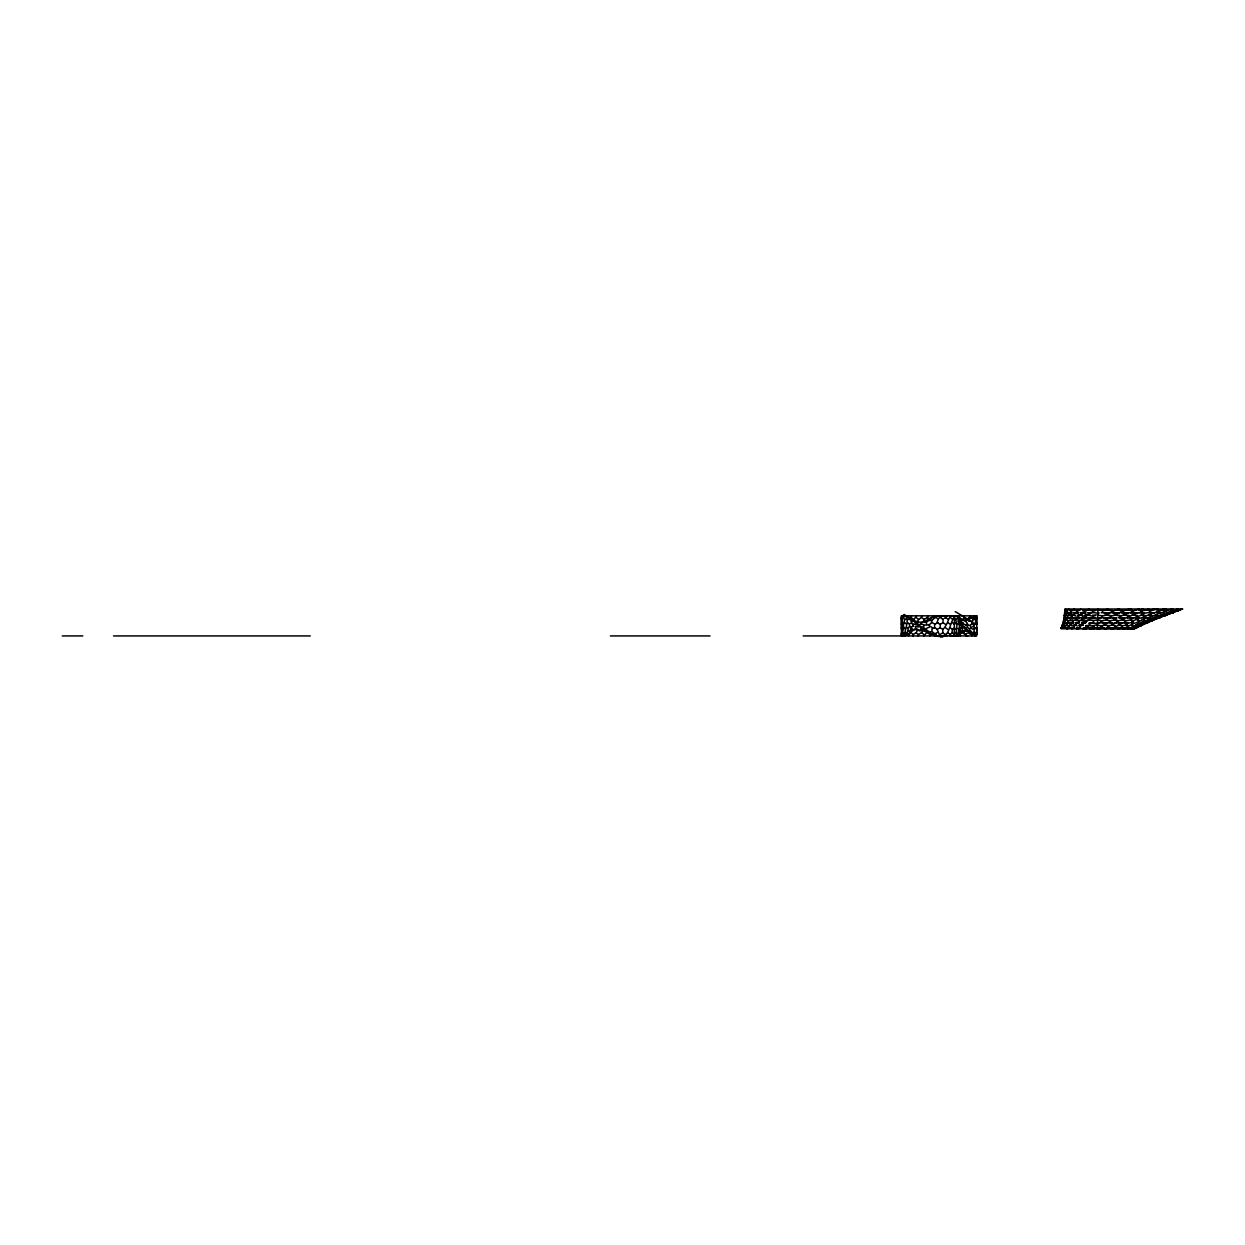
<?xml version="1.0" encoding="UTF-8"?>
<svg xmlns="http://www.w3.org/2000/svg" width="1245" height="1245" viewBox="0 0 1245 1245"><rect width="100%" height="100%" fill="white"/><g stroke="black" fill="none" stroke-linecap="round" stroke-linejoin="round"><path stroke-width="1.5" d="M957.296 635.526L959.475 627.449L959.164 624.196M959.117 624.103L957.452 616.291M940.115 635.868C937.967 633.472 937.796 625.861 932.77 628.476A25.305 24.169 58.2 0 1 931.945 628.834L931.991 631.573L934.715 633.689L934.73 635.012L921.362 629.923M945.344 635.993L945.36 634.53L942.807 632.818L942.838 629.441L940.162 627.729L940.193 624.383L942.916 622.671L943.134 619.185M944.037 615.777C939.757 615.217 937.765 619.559 936.878 623.122M909.644 632.818L911.262 627.371A10.1 8.217 32.4 0 1 913.192 626.157M913.254 626.235C912.274 623.714 911.433 621.348 909.939 619.372M955.942 629.394C953.872 625.286 949.982 632.18 953.452 633.752C957.078 635.121 957.032 625.753 956.736 623.605C953.079 607.109 950.417 633.363 945.36 634.53M915.557 627.06L915.526 628.476L918.188 629.596M917.425 623.714A18.224 14.66 -34 0 0 920.273 624.803C915.993 626.328 914.733 622.64 918.172 622.049M950.153 635.93L950.168 634.483L952.347 632.802M942.838 629.441C946.885 625.799 947.881 620.399 950.449 615.839M944.301 618.438L945.624 617.598L945.655 615.793M976.889 624.461A18.41 9.976 -13.7 0 0 977.014 622.671L977.014 619.31A14.146 6.334 -12.3 0 0 976.656 617.738M903.979 635.837L901.442 635.93L901.396 615.839L956.596 615.839M915.573 622.842A19.609 16.029 -55.8 0 1 913.425 620.944L907.154 616.524M901.442 624.383L901.411 617.644M1097.981 609.007L1097.296 629.114L1100.113 628.274M901.442 635.93L901.427 632.896M901.473 629.425C901.131 613.412 903.699 632.46 902.672 635.93M902.267 616.851L902.703 615.839M1151.267 620.01L1154.582 618.345A18.317 7.081 13.1 0 0 1154.769 618.127L1161.305 615.59A26.41 5.385 0.9 0 0 1161.18 614.968L1167.11 612.696M1097.483 623.434L1098.853 623.045M1064.989 612.384A21.43 6.427 7.6 0 0 1064.693 612.867L1064.444 614.968A17.897 5.556 7.4 0 0 1064.35 615.388L1064.101 617.489A18.021 5.774 5.7 0 0 1064.21 618.329A23.873 7.781 5.5 0 1 1064.957 617.489M902.236 631.744L902.423 629.332M974.617 635.93L975.769 635.93L975.675 634.312M1064.786 609.988L1064.864 609.007L1182.75 609.007L1180.338 609.879M1062.483 627.542L1063.619 622.905M904.29 616.851L904.368 615.839M1097.67 618.376L1101.716 617.551A56.165 5.665 -10 0 0 1098.074 618.314M1097.312 628.429L1100.518 627.651M1100.985 627.542L1101.763 625.721M1103.319 620.477L1101.669 620.804L1100.922 622.609M1107.365 615.077L1102.167 615.808L1101.498 617.582M950.915 635.93L952.332 635.572M954.386 616.851L954.495 615.839M901.504 619.325L901.52 615.839M960.113 619.87L961.84 620.383M905.131 635.93L905.411 634.374M907.387 616.851L907.512 615.839M956.782 616.088L954.433 615.839L954.23 635.93L955.755 635.572M958.136 617.644L958.385 615.839M971.722 635.946L971.925 634.483M974.228 617.644L974.477 615.839M908.585 635.93L911.527 630.686M909.83 619.247L911.62 615.839M1063.323 622.329L1063.557 620.804A29.102 5.494 -1.3 0 1 1063.65 620.368A22.192 7.33 4.2 0 1 1064.024 620.01L1064.179 618.672L1063.775 620.041A28.697 5.416 -1.1 0 0 1063.557 620.601M1064.553 613.069A26.425 4.762 -2.1 0 1 1064.786 612.447L1065.097 611.279M913.192 620.586L916.507 615.839M975.66 623.107A13.524 5.929 -5.7 0 1 976.734 624.476L976.874 628.04A18.94 10.536 -5 0 1 977.014 629.41L976.329 633.736M960.3 620.835L960.44 619.325M969.544 632.802L969.715 631.744M947.492 635.572L938.808 635.744M950.698 616.851L950.869 615.839M912.974 635.93C912.99 632.849 918.39 633.487 916.834 629.332M1105.327 623.434L1105.046 625.021L1101.638 625.753M1103.257 620.492L1105.933 619.963L1106.167 618.672M1106.852 614.812L1108.034 613.131M1107.863 609.007L1107.334 609.972M966.369 634.483L966.104 635.93L803.196 635.93M969.435 617.644L969.762 615.839L956.829 615.839M960.222 635.93L960.502 634.483M963.583 617.644L963.926 615.839M917.16 623.107C916.818 619.247 921.393 619.014 921.985 615.839M963.708 632.802L964.097 630.686M965.995 620.586L966.229 619.325M918.094 635.93C918.203 632.771 923.868 633.689 922.358 629.332M945.313 616.851L945.515 615.839M935.649 635.93L936.256 634.327M939.43 616.851L940.162 615.886M923.665 621.846C922.514 617.925 928.288 619.247 927.805 615.839M923.743 635.93C926.7 634.016 928.941 627.931 923.914 630.608M929.673 635.93L931.851 633.534M933.766 615.839L933.299 617.691L934.217 618.174M1162.846 615.419L1168.401 613.069A25.787 5.245 0.3 0 0 1168.417 612.758A25.709 5.229 0.7 0 0 1168.324 612.447L1173.257 610.47M976.843 628.149L976.594 632.818M901.504 634.483L902.283 627.745M901.645 619.325L901.8 617.644M901.582 634.483L901.925 632.911M1061.285 628.274L1061.409 627.838A44.976 12.964 -8.3 0 1 1061.471 627.558L1063.074 622.905A23.375 7.657 1.6 0 1 1063.23 622.547L1063.961 620.43A22.068 7.19 4 0 1 1063.852 620.026L1063.837 620.01M1108.595 625.97L1108.175 627.542L1106.774 627.853M1104.393 623.122L1109.497 622.484L1111.147 620.57M1106.587 618.376A70.887 6.49 -10.5 0 1 1110.244 617.707L1111.225 615.808L1116.625 615.077M1109.419 612.882L1114.586 610.423M964.221 631.448L962.463 630.094L961.7 625.13M1062.934 623.34L1063.012 623.122A30.954 5.836 -1.3 0 1 1063.168 622.811A23.608 7.703 1.2 0 1 1063.246 622.593L1063.51 622.593M960.844 621.706L960.362 620.461M1061.876 627.542A33.133 9.555 -5.8 0 0 1061.16 628.336L1061.378 627.931M1111.629 620.477L1114.322 619.963L1114.789 618.672M1113.637 615.357A83.493 7.283 -10 0 1 1115.473 615.046L1117.948 613.069M1118.166 609.007L1117.372 609.988M902.516 623.2L902.111 624.383L902.034 618.267M962.011 628.04L960.113 623.636L959.459 624.648M902.516 619.31L902.812 615.839M903.123 629.394L903.979 627.636L902.781 622.78M1119.644 617.333L1121.169 615.668M1119.566 612.805L1124.017 610.532M958.728 634.841L960.751 627.822M904.508 635.728C904.757 628.756 909.364 622.204 905.831 616.182M968.408 631.651C963.412 630.157 963.988 625.115 960.782 622.391M1127.519 629.114L1130.709 627.76M1061.036 628.725L1133.759 629.114L1146.256 623.138A33.039 6.614 -0.4 0 0 1147.065 622.562L1152.652 619.963M1062.965 625.068L1064.973 620.804L1066.483 620.041M1129.542 628.336L1128.67 628.336A69.549 9.54 -4.9 0 1 1127.519 628.476M903.761 624.305L904.601 619.325L903.325 617.629M1064.366 615.808L1064.428 615.699A25.771 4.731 -2.4 0 1 1064.926 615.046M1121.683 620.119L1123.239 618.672M1123.737 615.232L1127.114 613.131M1128.592 609.007L1127.41 610.019M958.541 632.18L959.553 632.989M961.747 632.491L962.432 630.141M1151.345 620.212L1152.31 620.057M1062.187 625.861L1062.327 625.644A33.024 6.147 -1.5 0 1 1062.53 625.332M905.442 632.382L906.469 633.285A29.958 14.489 -74.2 0 0 906.858 633.44L908.757 627.418A19.889 15.594 31.5 0 1 909.332 626.391M906.874 633.472L905.878 635.323M975.847 616.213A10.769 0.918 -30.4 0 0 973.357 617.349L973.637 618.936A10.972 4.933 -12.3 0 1 975.489 619.839L976.469 615.979L973.932 615.824M1063.292 622.702L1063.074 622.905A30.456 5.711 -1.7 0 1 1063.386 622.578L1063.292 622.484A31.965 5.992 0.8 0 0 1063.899 623.122M1065.129 612.758A14.333 4.155 8.6 0 1 1064.973 612.524L1065.487 610.097M1062.623 626.749L1062.436 628.274M1128.094 623.231L1126.274 625.021L1122.523 625.861L1121.403 627.542L1118.088 628.336M1124.002 622.656L1124.764 622.484C1125.636 619.123 1130.304 621.613 1131.425 618.469M1131.689 615.388L1127.021 617.691A34.782 4.591 8.9 0 1 1130.367 618.376M1135.938 627.76L1134.444 628.289A25.849 5.525 2.9 0 0 1134.662 627.542L1142.941 623.231M973.574 619.014C971.318 622.484 972.485 626.951 966.805 624.943C966.789 627.558 971.193 630.406 972.625 633.767M958.463 623.122L957.389 624.461M1123.519 628.523L1125.822 628.289M1131.549 615.419L1136.234 613.162M1138.864 609.007L1136.062 610.221M1175.233 610.704L1173.319 611.388M1132.934 629.114L1139.517 625.753A27.265 5.743 2.3 0 0 1139.844 625.021A27.125 5.696 1.8 0 1 1139.517 625.644M959.802 620.492L959.335 617.66M1133.619 623.434L1124.624 628.134M911.2 629.596L913.176 630.468L910.251 632.304M1061.596 628.383L1061.689 628.274A35.249 6.567 0.5 0 1 1061.503 627.542A35.171 6.552 -0.5 0 0 1061.503 628.274L1061.596 628.383A34.595 6.209 -2.4 0 1 1062.421 627.542M956.02 622.733L954.355 624.383L952.472 622.687M1130.833 629.114L1134.662 627.542A25.974 5.54 2.3 0 1 1134.319 628.32M1132.717 628.336L1132.11 628.383A23.453 5.027 4 0 0 1131.596 627.542M956.144 619.31L957.436 618.018M1172.214 611.762L1170.175 612.447A15.313 5.727 8.8 0 1 1169.802 612.867L1168.355 613.287M1064.88 617.691A26.939 5.011 -2.4 0 0 1064.195 618.283A17.944 5.727 6.3 0 1 1064.101 617.489A29.258 5.447 -0.6 0 0 1064.319 618.267A24.028 7.828 5.4 0 1 1064.989 617.489C1064.802 614.734 1067.79 612.758 1066.7 610.548A45.162 7.423 0.9 0 1 1065.985 610.33L1066 610.128M1133.355 620.757L1138.802 618.469M1148.684 609.007L1146.598 610.081M1169.522 612.991L1175.467 610.859M966.416 630.546L967.256 629.861L969.684 632.118M1169.678 612.991L1170.471 612.758M1137.307 626.079L1138.086 625.566M924.942 622.391L927.774 621.426L929.035 619.061M1065.191 615.59L1065.44 615.388A29.896 9.446 5.8 0 1 1065.985 614.968M910.064 632.46L907.979 634.234M1135.611 625.286L1130.413 627.838M1136.732 622.656L1141.416 620.368M1063.261 625.379L1063.323 625.332A28.604 9.011 -2 0 1 1063.666 625.13M1146.458 615.59L1141.805 617.785M968.563 621.053L969.606 620.835M960.409 633.472L962.089 632.289A38.05 16.667 79.4 0 1 964.066 631.48M1178.673 610.019L1178.486 610.315A25.507 9.275 6.9 0 0 1179.093 609.972L1177.35 610.315M931.945 620.446C932.054 626.344 923.199 625.846 920.942 623.48M932.116 620.321C934.933 618.174 935.368 615.45 939.633 615.933M1063.728 625.021L1063.588 625.115A36.977 6.739 2.5 0 0 1064.288 625.659M1151.5 620.601L1141.572 625.099A33.133 6.739 0.2 0 1 1140.513 625.628L1140.576 625.721A33.771 6.925 0.5 0 0 1141.743 625.13L1142.101 625.021M1064.382 622.905L1063.961 623.231A30.658 5.54 -3 0 1 1064.506 623.014M1141.681 625.021L1141.54 625.13A40.696 7.781 -1.4 0 1 1140.046 625.612L1141.4 625.13M1131.16 629.114L1131.938 628.523M1139.533 623.154L1136 625.177M1141.338 620.383L1145.244 618.469M1152.73 613.178L1148.186 615.279M1157.788 609.007L1151.003 610.688L1149.291 612.447L1144.171 613.271L1140.965 615.232M964.346 626.966L966.509 627.713M1134.164 628.274A41.614 8.061 -1 0 0 1136.296 627.511A32.852 6.77 0.7 0 1 1134.973 628.305L1145.244 623.231M1135.627 627.636L1134.724 628.274M1163.842 615.668L1158.472 617.489A44.151 17.041 11.9 0 1 1157.368 618.174L1164.106 615.59A37.537 6.925 -2.9 0 0 1166.814 614.999A30.798 6.038 -1.6 0 1 1165.009 615.855M1163.81 615.435L1163.842 615.419A27.297 5.494 -0.6 0 0 1164.511 614.968M976.998 632.818A14.146 6.365 5 0 1 977.2 634.53C974.711 637.533 973.17 628.009 974.415 625.021M1146.069 623.231L1147.345 622.484L1146.038 622.936M1067.074 629.114L1067.93 628.523M1178.564 610.299L1178.844 610.097A25.476 5.058 -1.6 0 1 1178.003 610.532L1171.561 612.991A30.067 5.743 -2.4 0 0 1173.039 612.431M1163.639 615.715L1163.701 615.512A37.241 6.692 -3.2 0 0 1165.974 614.937M1140.467 622.905L1144.824 620.757M1160.698 610.532L1154.38 612.882M1160.169 613.038L1147.968 617.816M1064.895 622.547L1065.502 622.811A39.778 6.956 3.3 0 0 1065.938 623.122L1066.358 623.247M907.823 634.343L906.827 634.919M1140.124 625.644L1140.731 625.13M1178.595 610.268L1178.641 610.237A26.067 5.182 -1.5 0 1 1177.926 610.704L1172.837 612.447A40.805 15.018 7.7 0 1 1171.918 612.851M1153.399 619.963L1151.921 620.601A32.463 6.412 -1 0 0 1153.103 620.041L1157.025 618.345A46.081 17.803 12 0 0 1158.504 617.504M1179.093 609.972L1181.349 609.007M942.807 632.818L940.131 634.421M936.52 623.34L934.606 624.508L934.637 627.573M966.182 625.317L964.626 624.539M1133.183 629.114L1134.148 628.523M1147.408 620.119L1150.473 618.469A26.425 5.26 3.7 0 0 1149.182 617.504M1165.865 609.007L1163.359 610.081M940.162 627.729L937.407 629.285M1153.103 620.057L1153.243 620.01A38.579 7.143 -2.5 0 1 1151.563 620.555L1151.703 620.664A40.276 7.501 -2.4 0 0 1152.948 620.399L1153.212 620.181M970.322 625.519L970.835 628.009L973.263 629.441M1070.762 627.636A42.19 5.4 8.7 0 0 1073.206 628.383L1071.478 628.725M1151.812 618.08L1161.134 614.968A26.269 5.353 1.3 0 1 1161.305 615.59M1167.919 610.47L1161.958 612.696M1064.849 625.784L1067.37 625.332M970.835 628.009L969.45 628.694M1067.121 610.859L1068.739 609.007M1179.031 610.33L1178.128 610.548A31.561 5.992 -2.6 0 0 1179.342 610.315L1180.26 609.91M1147.205 622.749L1151.921 620.757A33.568 6.645 -0.9 0 0 1152.839 620.383L1152.637 620.368M973.73 632.195L972.345 632.74M1180.011 609.894A30.098 5.665 -2.7 0 1 1178.066 610.517L1178.392 610.548M1065.533 625.566L1065.782 625.441A37.957 12.123 -2.1 0 1 1066.467 625.13M1172.65 609.007L1167.826 610.486M1172.837 612.447L1171.669 612.991L1173.272 612.447M930.093 618.5L925.58 620.866A13.991 11.874 -39.5 0 1 921.471 622.111L921.191 622.111A12.263 10.38 -39.3 0 1 917.129 621.784M931.431 618.64L930.077 619.325L927.447 617.644M1146.194 623.169L1146.163 623.185A33.599 6.801 -0.1 0 0 1147.408 622.609L1147.797 622.484A48.337 8.544 -3 0 1 1144.311 623.434M973.419 617.302L968.377 619.496L962.043 620.368M1066.093 623.122L1068.366 622.484L1067.945 620.71M937.423 632.538L936.567 632.942A24.246 22.285 79 0 1 934.73 633.736M1067.23 615.621L1069.579 614.968L1068.817 613.085M1076.925 629.114L1079.057 628.274M1118.103 609.443L1119.006 609.007M1066.965 623.122L1067.416 622.905A42.906 14.131 -0.1 0 1 1068.35 622.484M969.248 631.262L970.369 630.904M1175.389 610.019L1177.91 609.007M1171.389 613.038L1172.136 612.805M1068.194 620.804L1076.209 620.119M1171.249 613.178L1165.538 615.341A60.429 22.519 8.6 0 0 1166.347 614.952L1171.638 613.069M1083.212 629.114L1085.64 628.274M1129.978 609.443L1131.02 609.007M1069.346 613.38L1071.618 612.447L1071.042 610.657M1158.068 618.283L1164.946 615.59M1153.897 619.932L1159.951 617.489A31.996 6.334 -1.1 0 1 1158.27 618.36M932.1 617.582L934.513 616.757M1069.595 613.178L1070.42 612.867M1069.128 625.706L1069.813 625.441A50.5 15.874 -3.4 0 1 1070.669 625.115L1068.724 625.861L1068.91 627.542M1090.106 629.114L1092.752 628.274M1141.696 609.443L1142.832 609.007M1070.824 625.068L1071.182 623.169M1139.642 624.694L1140.498 624.383M1152.73 619.932L1159.36 617.598A47.263 8.061 -3.7 0 1 1155.438 618.454M976.049 616.135L977.045 615.824M1071.027 623.231L1073.19 622.484L1072.925 620.804M1152.745 609.443L1153.975 609.007M1145.478 623.154L1145.618 623.091A39.7 7.47 -2 0 0 1147.252 622.547M1071.338 610.75L1073.999 609.91L1073.859 609.007M1153.461 618.718L1155.407 618.127M1163.779 615.17L1166.254 614.33M1167.188 614.018L1170.269 613.069M1179.264 609.879L1181.801 609.007M1071.603 628.336L1073.984 627.542L1073.112 625.675M1104.486 629.114L1107.396 628.274M1162.628 609.443L1163.919 609.007M1071.774 610.61L1072.007 610.532A54.204 7.563 3.9 0 1 1070.186 609.91M1071.571 615.637L1074.824 614.968L1074.482 613.256M1117.668 629.114L1120.547 628.289M1176.992 609.443L1178.299 609.007M1111.365 629.114L1114.306 628.274M1170.876 609.443L1172.199 609.007M1133.728 627.853L1132.436 628.274M1073.532 620.617L1073.579 620.601A47.792 6.318 6.9 0 1 1071.821 620.072M1073.735 625.861L1076.474 625.021L1075.991 623.278M1074.637 625.566L1074.388 625.644A43.964 5.291 8.7 0 1 1072.63 625.161M1164.729 615.497L1166.378 614.968L1164.729 615.497A30.674 5.929 -2 0 0 1166.16 614.952M923.79 625.41L923.837 626.92L916.662 626.795M1074.731 625.55L1074.98 625.472A61.736 17.679 -5.8 0 1 1076.365 624.974M1163.686 615.808L1164.168 615.668A27.359 5.54 -0.2 0 0 1164.651 614.968M1143.579 623.045L1148.637 620.757M1078.045 612.54L1073.906 613.1M1076.085 623.309C1079.477 623.371 1079.742 620.057 1076.349 620.15M1079.726 625.97L1079.975 627.542L1076.629 628.274M1077.376 628.274L1079.228 627.76M1074.917 613.178L1076.038 612.867M1079.337 625.768L1081.08 625.488M1135.409 625.332L1136.685 625.13A23.857 5.027 3.9 0 1 1137.105 625.861M1078.839 620.788L1081.002 620.259M1080.582 625.628L1082.885 625.021L1082.668 623.434M1156.994 617.707L1155.811 618.018M1077.812 615.73L1081.952 615.077M1081.874 625.286L1082.885 625.021M1083.586 628.336L1087.959 627.853M931.914 631.588L929.361 631.978L927.758 630.717M1178.455 610.081L1176.603 610.532M1163.359 615.279L1162.643 615.466M1077.61 612.431C1075.524 609.35 1081.251 611.311 1080.66 609.007M1080.94 620.275L1081.843 620.057M1081.765 623.122L1084.13 622.967M1170.891 612.649L1171.701 612.447A26.363 5.26 -1.2 0 1 1170.814 613.069M1085.811 627.76L1082.917 628.274M1162.55 615.497L1161.289 615.808M1124.873 628.071L1124.033 628.274A24.651 4.731 7.9 0 0 1121.978 627.527M1081.563 620.119L1083.959 620.368M1086.263 627.636L1085.998 625.753M1083.804 623.045L1086.076 622.484L1084.955 620.601M1090.636 628.274L1089.748 628.274M1085.562 625.644L1087.041 625.721M1086.885 625.753L1094.153 625.753M1176.307 610.61L1175.716 610.75A24.573 4.98 -0.2 0 0 1175.902 610.315M1081.843 615.046L1081.049 615.077M1146.396 620.368L1145.275 620.648M1082.372 613.022L1081.189 613.271L1081.485 614.968M1150.987 620.368L1151.329 620.29A28.931 5.929 0.7 0 1 1150.987 620.757M1085.889 620.804L1087.367 620.461M1111.847 628.274L1110.991 628.274M1082.154 613.069L1085.469 612.54M1086.838 620.586L1088.27 620.259M1137.416 622.484L1133.728 623.34M1112.921 628.025L1113.777 627.838M1112.065 628.227L1113.217 627.962M1087.492 620.446L1089.204 620.057M1090.527 623.169L1097.436 623.325M1090.76 623.122L1088.893 623.122M1113.684 627.853L1118.01 625.379M1091.243 620.321L1089.126 620.072M1106.011 628.025L1106.883 627.838M1084.488 612.54L1085.344 612.524M1096.954 625.13L1097.903 625.115M1084.348 615.59L1086.527 615.544M1085.811 615.699L1089.748 615.077M1107.739 625.644L1109.84 625.597M1166.612 612.805L1168.09 612.493M1117.761 625.441L1121.169 623.231M1085.017 610.704L1088.177 610.05M1088.737 615.077L1089.624 615.046M1111.318 625.286L1114.446 623.076M1110.089 625.55L1111.069 625.332M1127.845 623.278L1131.549 622.484L1133.448 620.741M1098.728 623.076L1100.611 622.671M1085.764 610.548L1084.146 610.626M1146.956 618.018L1145.431 618.329M1146.661 618.08L1148.077 617.785M1099.273 613.022C1096.471 613.738 1089.484 610.641 1089.235 614.968M1097.436 619.994L1092.192 620.524M1124.251 622.593L1121.932 623.076M1120.905 623.278L1122.196 623.014M1087.554 610.174L1088.799 609.007M1115.753 622.811L1116.812 622.593M1116.018 622.749L1114.182 623.122M1116.547 622.656L1118.088 620.804L1121.138 620.228M1097.218 615.077L1102.167 615.808M1138.957 618.329L1142.225 617.707M1160.029 613.069L1162.239 612.649M956.596 635.713L955.771 635.853M1120.951 620.259L1121.792 620.103M1110.213 617.598L1110.789 617.489M1135.533 617.598L1136.467 617.582M1134.958 617.707L1141.26 615.17M1132.67 618.127L1135.051 617.691M1146.24 615.637L1148.466 615.232M1131.534 618.329L1132.919 618.08M1114.897 618.329L1116.314 618.08M1116.858 617.987L1115.473 618.236A33.911 2.412 10.9 0 0 1111.707 617.442M1125.387 617.987L1124.282 618.174A35.187 3.891 9.8 0 0 1120.827 617.489M1123.426 618.329L1124.593 618.127M1101.171 612.68L1104.657 612.836M1118.399 617.707L1120.064 617.598M1126.336 617.816L1127.519 617.598M1097.748 609.957L1092.379 610.579M1152.419 613.225L1154.52 612.867M1107.723 613.178L1109.575 612.867A74.871 6.894 -9.2 0 1 1111.443 612.524M1124.671 615.077L1125.293 614.968M1133.557 615.077L1134.631 615.077M1104.066 610.517L1099.117 610.128M1122.803 615.388L1124.048 615.17M1123.114 615.341L1121.558 615.59M1104.611 610.423L1105.482 610.283M1111.458 612.54L1112.672 612.54M1160.573 610.564L1163.468 610.066M1105.42 610.299L1106.245 610.159M1119.084 612.882L1119.893 612.758M1118.43 612.991L1119.239 612.867M1117.87 613.085L1118.586 612.96M1121.185 612.54L1122.399 612.54M1127.861 613.022L1132.001 612.54M1126.881 613.178L1128.188 612.96M1139.082 612.696L1141.183 612.54M1137.448 612.96L1139.408 612.649M1136.156 613.178L1137.619 612.945M1140.062 612.54L1142.256 610.75L1146.723 610.066M1130.491 612.602L1134.148 610.517M1114.508 610.439L1117.512 609.972M1123.877 610.564L1124.717 610.423M1124.64 610.439L1127.519 610.003M1134.039 610.532L1135.191 610.361M1135.113 610.377L1136.187 610.206M913.97 624.367L915.589 624.212M1107.038 628.336L1108.455 628.134M976.562 615.839L976.811 617.629A16.916 8.933 -15.8 0 1 976.298 619.356M975.769 635.93L976.609 635.93M951.071 615.839L954.23 615.839M974.399 635.946L966.136 635.93M970.073 615.839L973.683 615.824M62.25 635.93L82.824 635.93M113.528 635.93L310.27 635.93M610.392 635.93L710.039 635.93M944.535 615.777L947.616 615.808M924.506 622.391L923.712 621.566M903.17 615.855L904.913 616.01M912.367 620.897L913.348 621.006M1107.91 609.957L1110.042 610.315M1112.221 610.704L1111.334 610.548M1118.057 609.957L1120.158 610.315M1102.074 610.641L1102.946 612.524M1121.434 610.548L1122.523 610.735M1098.152 609.957L1099.304 610.159M1128.297 609.957L1131.456 610.532M1105.949 613.069L1107.116 613.287M1104.222 612.758L1106.058 613.085M1115.722 613.1L1116.594 613.271M926.513 624.305L926.467 622.422M1093.032 610.704L1093.375 612.447M1090.993 610.315L1089.048 609.957M969.777 620.866L971.707 621.255M1131.938 610.626L1131.503 610.548M1107.241 615.046L1106.229 615.077A65.285 6.318 -9.6 0 0 1104.455 615.372M1110.213 615.621L1110.556 615.684M1125.153 613.069L1126.165 613.271M1138.335 609.957L1142.163 610.735M1089.048 613.271L1088.068 613.069M1092.379 615.59L1093.483 617.489L1097.374 618.283M1119.286 615.59L1120.267 615.793M1106.229 618.329L1102.494 617.582M1084.597 610.719L1084.955 612.431M1084.239 610.641L1082.419 610.268M1097.779 619.994L1099.631 620.383M1106.354 620.057L1107.879 620.368M1100.347 620.539L1101.669 620.804M1099.568 620.368L1100.642 620.586M1134.522 613.069L1135.44 613.271M1109.093 620.632L1109.871 620.788M1114.322 619.963L1116.174 620.368M1128.343 615.621L1129.168 615.793M1085.967 617.582L1085.064 617.598L1085.344 615.808M1089.359 623.231L1089.966 625.021M1148.186 610.019L1149.508 610.315M1118.026 620.788L1117.17 620.601M1101.156 625.861L1100.689 625.753A25.834 0.825 12.8 0 0 1098.261 625.363M1112.392 623.154L1112.703 623.231M1087.865 627.838L1089.966 628.336M1122.523 619.963L1124.188 620.368M1077.221 610.719L1074.482 610.034M1143.517 613.1L1143.984 613.225M1136.887 615.621L1137.463 615.761M1104.035 628.274L1104.922 628.274A24.511 1.945 13 0 0 1101.265 627.371M917.114 621.831L913.363 620.072M1156.947 610.019L1158.006 610.315M1130.553 620.057L1131.674 620.368M1132.421 620.601L1132.841 620.726A30.253 5.089 7.6 0 0 1131.254 620.399M1071.105 628.274L1071.447 628.383A55.574 16.029 -6.7 0 1 1073.937 627.527M920.818 627.309L921.02 628.663M966.602 622.158L967.801 624.43M966.338 622.08L963.599 620.275M1070.653 610.532L1069.175 610.019M968.563 631.697L970.649 632.585M1137.245 619.963L1138.35 620.368M961.56 631.511L960.626 631.075M1164.651 610.019L1165.398 610.315M911.2 627.34C909.146 627.527 910.235 623.714 907.761 622.562M1066.841 628.383L1066.591 628.274A44.478 13.306 -5.3 0 1 1068.521 627.464M1138.91 620.601L1139.222 620.726A27.561 5.245 5.8 0 0 1138.086 620.383M1067.447 620.586A43.528 7.205 3.9 0 1 1066.949 620.368L1067.167 620.368M1158.753 613.209L1158.504 613.085A30.674 5.758 4 0 0 1156.496 612.462M975.629 635.386L973.263 634.156M1151.952 615.808L1151.485 615.59A29.756 5.556 4.7 0 0 1149.477 614.983M938.107 623.169L940.193 624.383M970.82 632.678L973.076 634.047M1143.61 620.15L1143.937 620.337A25.242 5.089 4 0 1 1144.482 620.804M941.096 618.174L942.963 619.294M1084.411 628.071L1084.597 628.18A66.732 6.785 -7.5 0 1 1085.905 627.9M963.614 627.76L962.432 626.966M908.01 628.398L906.469 627.262M929.968 634.483L927.323 632.802M942.916 622.671L945.515 624.367M1078.108 628.165L1078.279 628.274A50.889 6.054 -7 0 1 1079.446 628.04M924.039 634.483L921.487 632.802M924.163 619.325L921.627 617.644M945.469 627.76L947.912 629.441M945.624 617.598L948.083 619.31M947.865 632.818L950.168 634.483M918.53 619.325L916.196 617.644M918.374 634.483L916.024 632.802M948.021 622.687L950.324 624.383M1138.817 623.34L1138.506 623.122A25.242 5.151 4.6 0 0 1137.774 622.562M1065.798 609.988L1065.642 609.007M950.277 627.745L952.394 629.425M950.417 617.644L952.518 619.325M913.394 619.325L911.34 617.644M913.223 634.483L911.184 632.802M958.728 617.006L959.724 618.283M906.282 624.134L904.804 622.593M1157.336 615.808L1157.227 615.699A27.374 5.509 2.5 0 0 1156.387 614.968M908.803 634.483L907.558 633.223M956.891 633.736L956.004 632.818M960.315 628.476L959.475 627.449M905.146 629.021L903.979 627.636M909.472 618.858L909.379 617.395M909.581 618.983L909.644 619.045A10.645 7.486 38.3 0 0 907.761 619.777M958.448 629.036L957.965 628.429M904.415 634.296L903.388 632.865M1148.061 619.963L1148.123 620.041A25.943 5.369 2.2 0 1 1148.419 620.601M960.533 622.064L961.514 624.897A24.122 9.415 -28.1 0 0 961.871 625.021M1171.841 610.75L1171.81 610.704A27.125 5.462 1.2 0 0 1171.063 609.91M1062.685 625.753L1062.623 625.644A32.899 6.194 0.5 0 1 1062.499 625.021L1062.483 625.021A32.697 6.178 -0.4 0 0 1062.53 625.644M962.836 622.329L963.941 624.212M966.151 627.978L967.256 629.861M1064.942 610.75L1064.911 610.704A32.386 5.665 -1.7 0 1 1064.771 610.315A15.142 4.233 8.7 0 1 1064.802 609.91M959.77 620.43L960.377 621.846M1132.11 628.383L1132.063 628.289A23.406 4.964 4.6 0 0 1131.285 627.542M902.594 634.483L902.034 633.223M960.128 623.605L960.004 621.13M1063.946 620.368L1063.961 620.43A20.9 6.879 3.8 0 0 1063.572 620.804L1063.557 620.804M960.253 621.535L960.331 620.99M901.785 629.425L901.473 627.745M968.61 619.434L968.983 620.71M1075.431 618.672L1075.649 619.932M1072.147 615.808L1072.412 617.489M1078.139 615.808L1078.403 617.489M1081.998 618.672L1082.185 619.932M1070.093 618.672L1070.264 619.932M960.113 619.45L960.268 620.617M960.128 619.668L959.786 618.391A19.189 1.074 -53.4 0 0 959.459 618.718M1067.65 615.808L1067.836 617.489M975.504 619.823L975.784 623.076M1089.499 618.672L1089.593 619.932M1066.234 618.672L1066.311 619.932M1066.529 623.34L1066.638 625.021M926.654 629.954C924.879 626.437 931.556 629.021 929.19 624.974M1093.561 620.913L1093.608 622.484M1093.686 625.97L1093.732 627.542M929.361 631.978L929.377 632.974M1064.989 625.861L1064.989 627.542M918.172 625.255L918.172 626.515M956.316 616.446A29.289 2.288 4.1 0 1 953.141 616.571M929.984 618.283A22.177 17.772 -25.5 0 1 932.023 617.349M903.465 614.797A23.888 6.381 37.4 0 1 904.959 614.594M957.172 615.901A22.955 8.793 -38.4 0 1 958.681 616.866M957.981 634.514A28.246 11.812 45.7 0 1 956.082 634.717M964.268 631.635A37.91 16.59 79 0 1 966.12 630.997M906.562 634.343A37.459 7.797 -45.7 0 1 904.757 635.012M913.005 630.297A13.228 8.668 22.7 0 1 916.631 629.379M917.223 629.908A12.855 7.952 19 0 1 921.284 630.203M938.808 636.397A29.04 24.2 51.6 0 1 934.684 635.79M940.193 637.02A35.327 1.494 -2.5 0 1 942.792 636.958M921.393 628.134A13.819 9.415 38.6 0 1 924.101 629.316M919.137 630.935A15.376 7.19 -2.6 0 1 921.238 630.701M913.41 629.939A10.536 8.45 12.2 0 1 915.744 628.849M909.846 630.701A20.729 9.929 -66.9 0 1 908.227 630.997M958.339 636.288A27.919 5.12 60.2 0 1 957.965 635.993M976.438 632.74A13.244 7.314 22.3 0 1 975.053 633.721M977.278 632.787A18.691 10.178 2.1 0 1 977.2 634.514M972.267 633.16A14.815 4.062 -22 0 1 970.4 634.296A17.01 3.268 30.4 0 0 968.252 632.942M967.272 633.145A15.111 0.98 -26.8 0 1 965.42 634.11M967.661 636.071A16.916 1.074 32.1 0 1 960.564 631.573M957.14 635.152A15.609 2.537 -25.3 0 1 962.214 632.351M959.35 634.732A14.8 5.291 25.6 0 1 957.996 633.736M960.455 622.453A13.119 4.311 -8.3 0 1 960.346 622.173M958.728 622.018A17.383 3.953 8.3 0 1 958.152 621.084M961.98 622.593A12.683 3.019 -14 0 1 961.514 622.002M969.046 617.644A11.174 1.494 -38.5 0 1 968.408 618.142M976.874 617.629A15.251 6.863 -7.6 0 1 976.578 618.267M974.477 617.629A16.963 7.532 19.8 0 1 974.975 618.174M975.426 617.52A15.064 4.778 -20 0 1 972.936 619.387M971.007 617.427A16.808 5.26 27.2 0 1 973.637 619.481M971.894 617.24A15.173 2.365 -25.8 0 1 967.147 619.823M955.226 611.653A16.994 0.949 32.3 0 1 975.255 624.321M962.852 618.998A14.956 1.12 -26.8 0 1 964.704 618.034M961.762 619.185A16.73 3.486 30.4 0 1 959.786 617.816M923.51 621.94A12.637 11.049 -32.3 0 1 920.833 622.998M929.081 620.43A10.707 8.762 11.3 0 1 931.742 620.71M911.215 620.632A8.902 6.505 45.7 0 1 912.289 620.617M905.146 619.605A23.406 14.504 14.6 0 1 906.656 618.314M940.597 617.38A28.666 15.858 17.5 0 1 941.485 617.894M934.964 617.364A17.461 14.271 9.9 0 1 938.014 618.687M937.625 622.578A28.791 16.496 18.4 0 1 938.341 622.967M932.069 622.765A17.959 13.664 15.8 0 1 934.948 624.025M920.926 624.414A17.523 12.248 -20.6 0 1 920.242 624.57M929.828 626.219A20.62 13.648 26 0 1 932.77 627.916M923.806 628.087A15.064 8.124 28.4 0 1 926.249 629.114M909.504 623.963A9.135 7.003 43.1 0 1 911.309 623.06M913.13 624.227A11.999 8.715 25.1 0 1 913.83 624.087M912.632 629.005A23.826 13.244 -16.8 0 1 910.624 627.636M915.106 626.453A14.551 10.069 7.7 0 1 916.289 626.142M953.888 635.697A26.643 1.603 -56 0 1 953.561 636.211M972.003 626.982A21.725 2.864 -16.1 0 1 972.843 626.64M965.466 625.037A21.04 5.167 -9.5 0 1 966.82 624.29M960.518 622.282A29.429 1.152 28.1 0 1 961.124 622.562M975.411 627.978A14.862 6.303 6.6 0 1 976.734 629.565M976.936 627.822A14.909 6.49 -7.7 0 1 976.562 629.425M972.469 624.305A12.792 5.338 2 0 1 974.166 625.099M974.928 623.076A18.737 9.789 -21.2 0 1 973.481 624.897M976.936 622.687A15.578 6.801 -10.2 0 1 976.656 623.729M975.38 628.118A15.018 5.976 -14.6 0 1 974.882 628.632M1142.801 617.52A28.9 5.385 5.4 0 1 1144.98 618.345M1143.797 617.473A28.993 5.603 4.8 0 1 1145.711 618.267M1143.066 614.921A34.393 6.007 5.9 0 1 1145.244 615.575M1141.789 615.014A34.144 5.696 6.4 0 1 1144.311 615.73M1135.813 617.644A32.183 5.353 7.1 0 1 1138.288 618.36M1149.726 617.489A26.456 5.353 3 0 1 1150.816 618.283M1150.255 614.952A29.989 5.743 4.2 0 1 1151.812 615.59M1154.224 617.489A26.503 5.416 2 0 1 1154.597 618.329M1154.426 617.489A26.487 5.431 1.4 0 1 1154.613 618.283M1155.951 614.968A27.25 5.416 3 0 1 1157.056 615.699M1149.866 612.4A35.825 6.334 5.2 0 1 1152.03 613.038M1148.637 612.493A35.529 6.023 5.6 0 1 1151.158 613.209M1157.274 612.415A30.892 5.945 3.5 0 1 1158.784 613.069M1148.575 609.832A42.766 6.692 6.1 0 1 1151.298 610.486M1140.451 612.602A39.809 5.774 7.2 0 1 1143.05 613.225M1157.134 609.863A36.992 6.598 4.5 0 1 1159.266 610.517M1164.231 613.069A27.265 5.478 1.8 0 0 1163.842 612.758A27.935 5.571 2.1 0 0 1163.39 612.431A27.763 5.525 2.3 0 1 1163.764 612.758M1164.729 609.894A31.498 6.1 2.8 0 1 1166.191 610.532M1139.159 609.801A46.127 5.836 7.6 0 1 1142.381 610.47M1130.958 612.664A42.034 4.684 8.6 0 1 1134.319 613.349M1129.044 609.785A46.221 4.217 8.8 0 1 1132.654 610.47M1121.512 612.696A41.614 3.097 9.7 0 1 1125.044 613.365M1118.306 609.739A43.699 2.397 9.6 0 1 1122.29 610.439M1112.454 612.758A39.249 1.494 10.3 0 1 1115.878 613.396M1141.743 612.462A40.151 6.116 6.8 0 1 1144.093 613.022M1133.915 615.139A37.303 5.229 8 0 1 1136.467 615.746M1132.654 612.431A42.33 5.089 8.3 0 1 1135.409 613.022M1124.842 615.186A38.517 4.031 9.4 0 1 1128.11 615.87M1122.928 612.415A41.707 3.486 9.5 0 1 1125.994 613.007M1115.925 615.217A37.552 2.49 10.3 0 1 1119.302 615.886M1135.191 614.983A37.583 5.571 7.6 0 1 1137.525 615.559M1129.059 617.411A34.844 5.12 8.3 0 1 1132.359 618.236M1126.398 614.968A38.719 4.404 9.1 0 1 1129.091 615.544M1119.224 617.707A35.14 3.424 10.2 0 1 1122.368 618.391M1117.014 614.937A37.599 2.832 10.2 0 1 1120.018 615.528M1110.836 617.753A33.895 1.961 11 0 1 1114.042 618.407M1106.229 609.459A40.354 0.872 10 0 1 1112.33 610.517M1112.672 612.353A39.217 1.821 10.2 0 1 1116.034 612.976M1107.552 615.295A35.311 1.043 10.8 0 1 1110.369 615.824M1107.038 614.843A35.374 1.338 10.8 0 1 1110.353 615.466M1106.167 618.22A70.576 6.707 -10.5 0 1 1110.213 617.473M1149.057 610.361A41.412 6.396 6.2 0 1 1150.598 610.735M1157.71 610.346A35.498 6.287 4.5 0 1 1158.939 610.719M1119.784 610.408A43.871 2.303 9.6 0 1 1121.792 610.766M1137.074 617.551A32.308 5.649 6.6 0 1 1139.377 618.251M1101.716 617.24A32.152 1.058 11.4 0 1 1105.918 618.08M1097.592 628.46A57.223 5.369 -13.1 0 1 1100.922 627.698M1100.736 627.698A24.48 1.494 13.1 0 1 1103.412 628.336M1108.875 627.464A25.196 3.112 11.8 0 1 1112.05 628.305M1107.552 627.62A25.18 2.646 12.2 0 1 1110.182 628.305M1115.8 627.496A25.32 4.124 10 0 1 1118.461 628.32M1114.384 627.589A25.32 3.719 10.7 0 1 1116.781 628.289M1120.733 627.573A24.604 4.435 8.7 0 1 1122.974 628.383M1127.301 627.542A23.702 4.933 5.8 0 1 1128.655 628.336M1126.6 627.542A23.686 4.793 6.6 0 1 1128.017 628.274M1105.996 619.901A30.798 1.805 11.6 0 1 1109.56 620.648M1115.676 620.43A32.028 3.097 10.8 0 1 1117.512 620.835M1123.659 620.415A31.965 4.342 9.4 0 1 1125.34 620.835M1131.02 619.917A31.047 5.276 7.5 0 1 1133.199 620.57M1107.941 625.628A26.705 2.225 12.3 0 0 1106.572 625.301A26.767 1.976 12.4 0 0 1105.186 624.974A64.6 5.96 -12.5 0 0 1103.117 625.379M1104.953 625.052A26.596 1.852 12.4 0 1 1106.276 625.348A26.425 2.101 12.3 0 1 1107.91 625.784M1101.358 622.267A28.137 1.401 12.2 0 1 1104.704 622.998M1101.638 622.733A28.075 1.043 12.3 0 1 1104.455 623.356M1112.781 625.006A27.561 3.221 11.3 0 1 1114.057 625.317A27.359 3.455 11.1 0 1 1115.271 625.644M1112.407 625.037A27.39 3.081 11.4 0 1 1113.637 625.348M1112.485 623.107A29.242 2.677 11.5 0 0 1111.085 622.78A29.32 2.412 11.7 0 0 1109.668 622.453M1109.357 622.516A29.164 2.272 11.7 0 1 1110.711 622.827M1110.633 622.842A28.946 2.552 11.6 0 1 1112.392 623.247M1106.447 622.982A71.292 6.396 -12 0 1 1109.637 622.329M1113.528 625.348A27.048 3.315 11.2 0 1 1115.115 625.768M1120.329 624.974A27.25 4.451 9.3 0 1 1122.508 625.644M1119.022 625.068A27.125 4.124 9.8 0 1 1121.449 625.768M1128.11 625.644A25.787 4.902 7.3 0 0 1127.301 625.332A26.316 4.871 7.7 0 0 1126.429 625.006M1126.165 625.021A26.161 4.778 7.8 0 1 1127.036 625.332M1126.958 625.332A25.429 4.793 7.4 0 1 1128.048 625.753M1118.026 622.422A29.864 3.953 10.2 0 1 1120.64 623.091M1116.547 622.562A29.756 3.564 10.6 0 1 1119.348 623.247M1125.402 622.453A29.133 4.871 8.4 0 1 1127.565 623.107M1124.064 622.531A28.977 4.529 8.9 0 1 1126.523 623.247M1131.721 625.021A24.48 4.933 5.8 0 1 1132.919 625.644M1132.25 625.021A24.651 5.073 5.3 0 1 1133.339 625.659M1131.97 622.827A26.456 5.011 6.6 0 1 1133.323 623.34M1133.37 623.122A26.923 5.151 6.4 0 0 1132.561 622.796A27.623 5.151 6.8 0 0 1131.705 622.484M1131.44 622.5A27.452 5.058 7 0 1 1132.312 622.811M1115.24 619.963A32.137 3.19 10.7 0 1 1117.87 620.555M1123.472 619.994A32.354 4.466 9.3 0 1 1125.76 620.57M1145.073 623.34A28.308 5.883 1.6 0 0 1145.462 622.484A27.981 5.789 1.2 0 1 1145.026 623.122M1142.085 622.593A25.024 5.198 3.2 0 1 1142.552 623.325M1143.595 620.041A25.585 5.182 3.9 0 1 1144.451 620.601M1137.463 622.593A24.993 5.042 5 0 1 1138.381 623.122M1137.805 620.026A28.23 5.4 5.7 0 1 1139.237 620.586M1142.256 622.578A24.869 5.198 2.8 0 1 1142.552 623.122M1135.471 628.414A33.008 6.91 1.3 0 0 1136.654 627.558L1135.362 628.274A41.381 8.248 -0.4 0 0 1137.183 627.573M1136.747 625.099A23.826 5.042 3.5 0 1 1137.105 625.644M1163.842 612.758A27.172 5.447 1.9 0 1 1164.417 613.287M1157.834 617.489A28.23 5.758 0.4 0 1 1157.212 618.345M1157.71 618.251A31.872 6.194 -1.7 0 0 1159.422 617.473A38.035 6.879 -3 0 1 1156.776 618.22A28.168 5.696 -0.2 0 0 1157.694 617.489A47.03 7.626 -4.2 0 1 1154.053 618.158M1160.496 617.536A38.206 7.143 -2.5 0 1 1157.71 618.391M1168.417 612.758A25.196 5.12 0.4 0 1 1168.401 613.069M1171.887 612.447A26.301 5.291 -0.8 0 1 1170.954 613.303M1173.739 612.462A30.362 5.898 -2.1 0 1 1171.545 613.334M1175.902 609.91A24.775 5.027 -0.3 0 1 1175.778 610.548M1162.285 615.761A48.555 8.124 -4 0 1 1161.165 615.979M1173.786 612.524A38.439 6.988 -3.2 0 1 1170.3 613.412M1172.417 612.4A37.941 6.707 -3.5 0 1 1169.849 613.022M1169.522 612.338A51.232 8.061 -4.4 0 1 1169.086 612.415M1171.747 612.664A52.539 8.622 -4.1 0 1 1171.156 612.773M1178.735 609.863A40.213 6.972 -3.7 0 1 1176.572 610.33M1064.101 618.345A29.413 5.478 -1.6 0 1 1064.195 617.489M1064.506 615.699A25.88 4.715 -2.8 0 1 1065.315 614.968M1064.413 618.329A26.954 4.933 -2.9 0 1 1065.284 617.707M1064.973 615.59A32.308 5.851 -0.3 0 1 1064.506 614.968A17.803 5.525 7.4 0 0 1064.35 615.388M1064.662 615.715A32.572 5.945 -1.1 0 1 1064.413 614.968M1064.615 613.287A27.094 4.856 -2.8 0 1 1065.222 612.431A37.117 6.443 0.3 0 0 1065.985 613.054M1065.533 618.36A38.782 6.988 0.9 0 1 1064.537 617.504M1066.856 618.251A38.626 6.739 2.1 0 1 1065.487 617.489M1065.985 618.283A37.692 12.357 3.9 0 1 1067.572 617.427M1068.49 618.36A47.077 7.532 3.7 0 1 1066.514 617.489M1071.478 618.251A46.999 7.019 4.9 0 1 1069.253 617.504M1066.545 618.329A37.941 12.248 3.3 0 1 1068.085 617.567M1067.977 615.575A42.953 7.128 2.4 0 1 1066.654 614.952M1066.623 615.73A43.186 7.392 1.5 0 1 1065.409 614.968M1069.144 618.111A53.659 16.823 1.1 0 1 1071.478 617.224M1072.925 618.283A50.625 6.474 6.5 0 1 1070.109 617.411M1077.641 618.329A50.656 5.774 7.6 0 1 1074.793 617.582M1071.058 618.5A53.908 16.138 0 0 1 1073.299 617.738M1071.992 615.59A51.574 7.112 5.3 0 1 1070.996 615.279M1070.949 615.279A50.734 7.314 4.6 0 1 1070.015 614.968M1070.202 615.279A50.516 7.408 4.4 0 1 1069.299 614.968A46.656 14.333 3.1 0 0 1068.412 615.357M1071.089 615.699A51.294 7.221 5 0 1 1069.813 615.279M1065.487 613.303A37.832 6.661 -0.5 0 1 1064.755 612.447M1069.86 613.038A48.446 7.439 3.1 0 1 1068.241 612.431M1066.467 612.851A36.65 11.049 5.4 0 1 1067.198 612.415M1067.945 613.209A48.633 7.781 2.3 0 1 1066.374 612.447M1072.941 615.263A61.799 17.072 -0.6 0 1 1074.326 614.843M1075.291 615.715A52.959 5.929 7 0 1 1072.116 614.843M1079.524 615.668A53.224 5.385 7.7 0 1 1077.05 615.061M1075.696 613.085A55.325 6.77 5.9 0 1 1073.439 612.462M1070.124 612.789A54.531 15.454 2.1 0 1 1071.307 612.369M1072.178 613.162A55.294 7.283 5.1 0 1 1069.782 612.4M1064.755 609.988A30.798 5.385 -1.5 0 0 1064.911 610.548A23.779 6.879 7.7 0 1 1065.238 610.315M1067.23 610.517A43.357 7.096 1.1 0 1 1066.218 609.988M1065.315 610.346A27.001 7.75 7 0 1 1065.767 609.925M1090.527 612.773A61.021 7.984 -7.7 0 1 1092.736 612.338M1095.133 610.813A46.189 1.587 9.5 0 1 1092.098 610.252M1086.107 613.022A46.89 2.599 9.3 0 1 1082.279 612.229M1086.496 610.688A55.2 3.813 8.4 0 1 1083.586 610.097M1078.575 613.162A54.126 5.042 7.6 0 1 1075.4 612.384M1082.652 612.789A68.475 12.777 -5.3 0 1 1084.084 612.478M1078.746 610.579A58.764 6.225 6.4 0 1 1076.209 609.972M1075.696 612.789A66.701 16.185 -1.8 0 1 1076.863 612.478M1090.06 615.404A39.498 1.307 10.3 0 1 1085.873 614.548M1092.067 615.606A56.43 6.894 -8.8 0 1 1096.067 614.812M1090.418 613.271A47.715 2.272 9.6 0 1 1087.834 612.758M1082.496 615.59A47.87 3.377 9.1 0 1 1079.026 614.812M1086.885 615.326A64.398 10.489 -7.2 0 1 1088.379 614.999M1082.419 613.162A54.655 4.638 8.1 0 1 1080.037 612.633M1079.399 615.31A68.024 15.189 -4.3 0 1 1080.691 614.983M1087.616 618.002A60.009 9.197 -8.6 0 1 1091.881 617.084M1091.46 618.578A59.838 7.812 -9.1 0 1 1094.962 617.862M1094.993 615.901A40.291 1.027 10.6 0 1 1092.565 615.435M1086.387 618.002A40.929 1.883 10.4 0 1 1082.621 617.178M1086.574 615.761A48.571 3.004 9.5 0 1 1084.13 615.248M1079.337 618.174A47.87 4.109 8.9 0 1 1076.194 617.38M1080.1 617.956A66.654 14.38 -6 0 1 1083.29 617.162M1073.89 617.971A64.74 17.772 -2.6 0 1 1076.536 617.193M1091.305 610.517A44.166 1.603 9.5 0 1 1089.157 610.112M1177.614 610.361A42.875 7.486 -3.6 0 1 1175.731 610.75M1065.362 610.641A24.075 4.202 -3.4 0 1 1065.658 610.423M1065.113 610.641A13.944 3.875 9 0 1 1064.926 610.315M1165.227 610.33A30.394 5.867 2.9 0 1 1166.067 610.704M1171.327 610.299A26.55 5.338 1.3 0 1 1171.747 610.704M1092.176 618.609A41.132 1.416 10.8 0 1 1089.313 618.002M1083.913 618.64A66.576 12.917 -6.8 0 1 1086.729 617.987M1084.255 618.438A48.026 3.533 9.6 0 1 1081.438 617.8M1076.987 618.609A64.849 16.558 -3.6 0 1 1079.415 617.956M1086.216 628.694A36.167 1.587 12.4 0 1 1083.446 628.025M1080.255 627.962A36.245 2.225 11.8 0 1 1077.112 627.153M1092.581 627.075A25.305 0.934 13.4 0 1 1096.783 628.056M1091.491 628.585A59.511 7.843 -12.4 0 1 1094.199 627.947M1089.935 627.9A59.651 8.933 -12.3 0 1 1093.219 627.106M1079.306 628.507A40.603 3.548 10.9 0 1 1076.552 627.776M1074.513 628.134A40.634 4.233 10 0 1 1071.883 627.356M1069.502 628.227A42.159 5.992 7.5 0 1 1067.432 627.464M1067.292 628.46A44.306 12.901 -5.8 0 1 1069.362 627.636M1066.093 627.573A40.338 6.458 6 0 0 1067.977 628.336A36.899 5.416 -5.7 0 1 1069.829 627.838M1063.09 628.289A34.798 10.287 -4.9 0 1 1064.459 627.48M1065.595 628.274A40.245 6.848 4.7 0 1 1064.164 627.527M1065.595 627.604A34.689 9.851 -6 0 0 1064.055 628.429A36.027 6.474 3.2 0 1 1062.888 627.542M1062.888 628.289A35.903 6.63 2 0 1 1062.218 627.542L1062.234 628.336A32.93 9.182 -7.4 0 1 1063.074 627.542M1061.518 627.947A45.987 13.15 -9 0 1 1061.72 627.527A34.673 6.318 -1.7 0 0 1061.098 628.336M1062.016 628.336A34.284 5.929 -3.4 0 1 1062.374 628.134M1064.335 628.32A34.813 5.587 -4.7 0 1 1064.911 628.118M1072.583 628.289A41.132 5.462 -6.5 0 1 1073.579 628.087M1091.663 627.853A82.855 6.241 -7.8 0 1 1093.188 627.636M1100.813 627.324A94.698 3.719 -8 0 1 1102.665 627.075M1113.17 628.056A7.05 2.397 29.1 0 1 1113.466 628.367M1111.1 627.838A90.045 4.513 -7.3 0 1 1109.933 628.009M1119.395 627.978A10.365 3.377 29.5 0 1 1119.582 628.289A89.811 6.147 -7 0 1 1117.823 628.554M1118.928 627.869A75.789 6.863 -6.5 0 1 1117.761 628.056M1125.418 628.227A23.328 7.906 28.4 0 1 1125.387 628.398M1124.671 627.916A69.767 8.668 -5.4 0 1 1123.597 628.102M1129.324 627.978A61.332 9.384 -4 0 1 1128.39 628.165M1134.88 627.464A51.481 9.073 -2.5 0 1 1131.954 628.227M1136.514 627.604A51.232 9.431 -2 0 1 1133.837 628.367M1151.376 620.041A28.308 5.789 0.5 0 1 1150.971 620.586M1148.279 620.368A26.192 5.416 2.3 0 1 1148.419 620.757M1064.708 620.819A36.183 6.661 1 0 1 1064.242 620.368M1064.257 620.804A28.697 5.276 -2.8 0 1 1064.942 620.368M1151.609 619.87A46.734 7.828 -3.8 0 1 1149.991 620.243M1084.021 620.601A40.992 2.194 10.7 0 1 1081.998 620.135M1081.08 625.815A41.832 3.284 10.8 0 1 1078.746 625.223M1076.956 625.581A41.583 3.813 10.1 0 1 1074.108 624.788M1088.332 626.002A36.587 1.307 12.1 0 1 1085.998 625.457M1082.979 625.363A36.292 1.759 11.7 0 1 1079.571 624.539M1087.85 625.317A61.985 10.66 -10.6 0 1 1089.655 624.897M1084.193 623.325A42.501 2.77 10.8 0 1 1081.718 622.749M1077.33 622.811A65.098 17.337 -5.7 0 1 1078.87 622.391M1079.617 623.014A42.221 3.284 10.2 0 1 1076.52 622.22M1092.083 623.574A36.183 0.872 11.9 0 1 1089.78 623.06M1083.897 622.796A64.942 13.29 -8.5 0 1 1085.656 622.36M1085.873 622.733A35.872 1.292 11.6 0 1 1082.107 621.878M1091.351 622.811A58.017 8.201 -10.5 0 1 1093.297 622.375M1093.639 625.488A55.107 6.801 -11.8 0 1 1096.612 624.819M1079.929 620.695A47.466 4.389 9.2 0 1 1077.796 620.166M1073.735 623.138A45.754 5.447 8.2 0 1 1071.198 622.375M1071.712 622.858A56.57 17.586 -2.5 0 1 1072.988 622.422M1077.392 623.2A45.925 4.918 8.9 0 1 1075.135 622.593M1087.15 620.804A42.377 2.163 10.8 0 1 1084.862 620.306M1068.941 622.811A44.571 6.894 5.5 0 1 1068.117 622.484M1069.626 622.811A44.836 6.801 5.8 0 1 1068.77 622.5M1069.797 623.325A45.069 6.676 6.2 0 1 1068.334 622.78M1070.575 623.122A45.365 6.583 6.4 0 1 1069.657 622.811M1068.475 620.586A42.828 7.019 4.1 0 1 1067.183 620.041M1066.374 623.122A40.727 7.034 3.6 0 1 1065.751 622.811M1065.611 622.811A39.264 6.956 2.9 0 1 1065.206 622.562M1065.004 620.586A34.642 6.349 1.2 0 1 1064.35 620.041M1063.495 623.34A32.463 6.147 -0.2 0 1 1063.246 622.484M1064.397 622.92A29.787 9.835 1.2 0 1 1064.849 622.593M1071.883 625.69A43.793 5.665 8 0 1 1069.875 625.052M1067.945 625.846A42.548 6.723 5.7 0 1 1066.654 625.317M1068.552 625.659A42.781 6.645 6 0 1 1067.743 625.332M1067.541 625.332A42.314 6.832 5.4 0 1 1066.981 625.099M1065.129 625.644A37.226 6.645 3.2 0 1 1064.226 625.099M1063.028 623.122A30.16 5.68 -1.4 0 1 1063.23 622.811M1064.273 620.601A28.682 5.291 -2.7 0 1 1064.646 620.352M1062.888 625.332A32.121 5.82 -2.9 0 1 1063.308 625.021M1062.358 625.644A32.261 5.992 -1.7 0 1 1062.623 625.332M1062.763 628.274A34.237 5.774 -4 0 1 1063.199 628.071M1065.269 628.289A34.798 5.4 -5.1 0 1 1065.938 628.071M1073.75 628.32A41.209 5.245 -6.6 0 1 1074.808 628.102M1093.421 628.725A83.119 5.104 -7.9 0 1 1094.775 628.523M1086.34 628.476A67.012 6.163 -7.6 0 1 1087.679 628.274M1079.539 628.351A51.123 5.758 -7.1 0 1 1080.769 628.149M1099.024 629.207A94.853 2.054 -7.9 0 1 1100.144 629.052M1118.99 627.542A97.639 2.334 -7.6 0 1 1116.64 627.869M1146.1 622.438A47.559 8.124 -3.4 0 1 1145.182 622.671M1124.111 628.289A75.634 7.984 -6.1 0 1 1122.694 628.523M1125.029 627.978A22.924 7.626 30.4 0 1 1125.044 628.196M1132.234 628.211A61.083 9.991 -3.5 0 1 1131.223 628.429M1147.968 622.624A40.431 7.735 -1.6 0 1 1145.867 623.387M1141.354 625.177A49.878 8.917 -2.6 0 1 1138.957 625.83M1142.287 625.161A41.505 8.077 -1.1 0 1 1140.28 625.908M1140.249 625.052A49.442 8.606 -2.9 0 1 1139.066 625.348M1062.358 625.332L1062.327 625.379A32.323 5.976 -2 0 1 1062.592 625.021L1062.358 625.332"/></g></svg>
